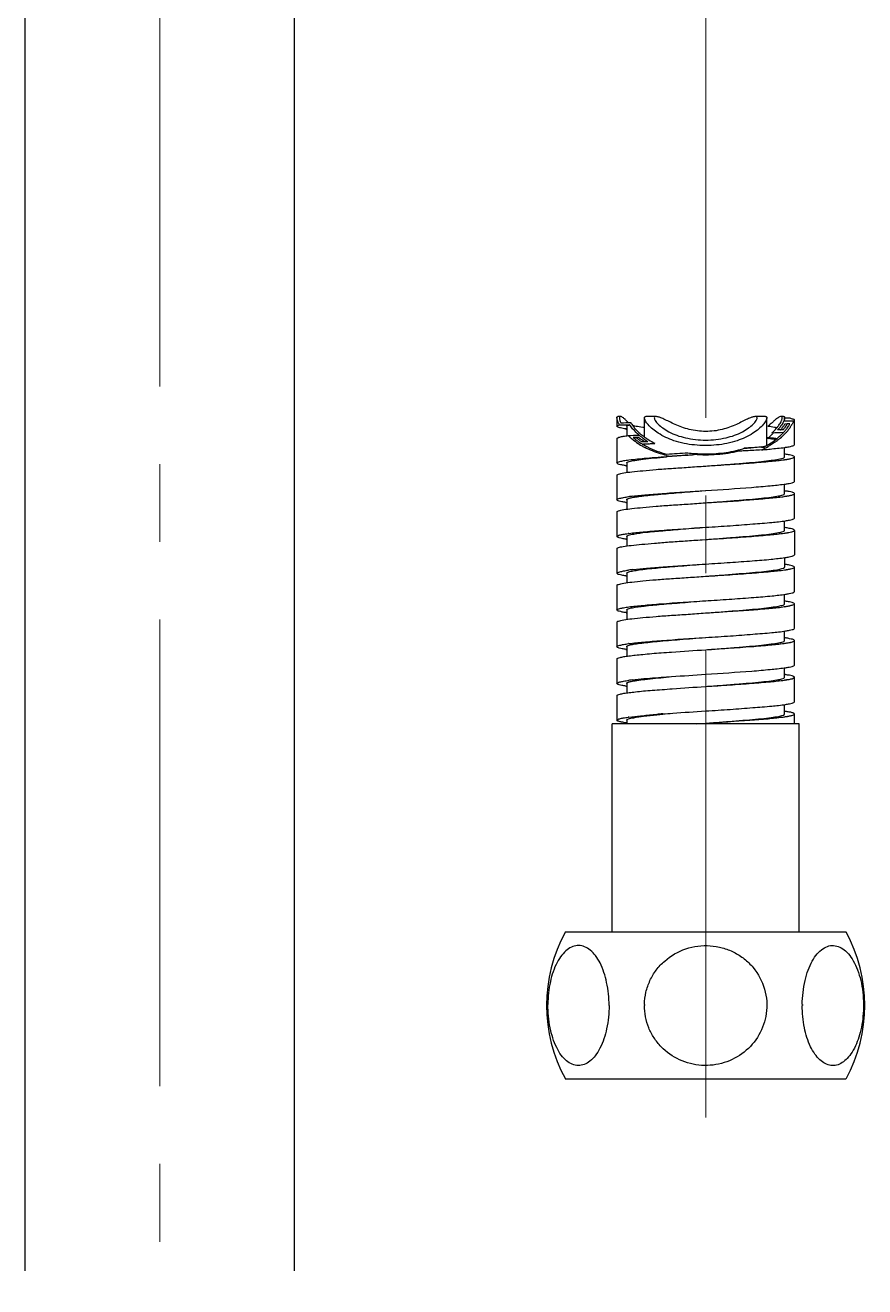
# Model space of a CAD drawing. Extents: x 0 to 3160, y 0 to 2315.
# Drawn here: x 1121.3 to 1189.9, y 687 to 790 of the extents above; entities that cross this region are included whole.
import ezdxf

# ---------------------------------------------------------------- set-up
doc = ezdxf.new("R2010")
doc.units = 0
doc.header["$LTSCALE"] = 4
doc.header["$MEASUREMENT"] = 0
doc.linetypes.add('CENTER2', pattern=[28.575, 19.05, -3.175, 3.175, -3.175])
doc.layers.add('Cneter', color=1, linetype='CENTER2', lineweight=13)
doc.layers.add('DEF_LAYER_ASSEM_MEMBER', color=7, linetype='CONTINUOUS')

msp = doc.modelspace()

# ---------------------------------------------------------------- linework, layer by layer
at = {"layer": 'Cneter', "lineweight": 5, "ltscale": 0.5}
for p, q in [((1132.3, 531.96), (1132.3, 1352.14)), ((1176.9, 700.85), (1176.9, 828.71))]:
    msp.add_line(p, q, dxfattribs=at)
at = {"layer": 'DEF_LAYER_ASSEM_MEMBER', "color": 7, "linetype": 'Continuous'}
for p, q in [((1121.3, 688.33), (1121.3, 819.42)), ((1143.3, 688.33), (1143.3, 819.8)), ((1169.65, 757.98), (1169.65, 757.3)), ((1169.94, 758.1), (1169.73, 758.1)), ((1170.45, 757.3), (1170.45, 756.54)), ((1171.9, 756.43), (1171.9, 757.98)), ((1172.85, 758.1), (1172.02, 758.1)), ((1181.78, 758.1), (1180.95, 758.1)), ((1181.9, 755.76), (1181.9, 757.98)), ((1183.25, 758.1), (1183.05, 758.1)), ((1183.28, 757.73), (1183.35, 757.8)), ((1183.28, 757.73), (1183.68, 757.74)), ((1183.35, 757.8), (1183.35, 757.98)), ((1183.38, 757.96), (1183.35, 757.96)), ((1183.57, 757.49), (1183.36, 757.48)), ((1183.41, 757.95), (1183.38, 757.96)), ((1183.79, 757.95), (1183.41, 757.95)), ((1183.78, 757.49), (1183.57, 757.49)), ((1183.68, 757.74), (1184.09, 757.74)), ((1184.09, 757.74), (1184.15, 757.8)), ((1184.15, 755.8), (1184.15, 757.8)), ((1169.65, 756.3), (1169.65, 754.3)), ((1171.21, 756.38), (1170.98, 756.37)), ((1171.44, 756.39), (1171.21, 756.38)), ((1182.04, 756.36), (1181.9, 756.36)), ((1171.9, 755.75), (1171.9, 755.8)), ((1172.24, 755.88), (1172.19, 755.87)), ((1180.23, 755.3), (1180.06, 755.29)), ((1181.45, 755.59), (1181.64, 755.6)), ((1183.35, 754.8), (1183.35, 755.57)), ((1170.45, 754.3), (1170.45, 753.52)), ((1184.15, 752.8), (1184.15, 754.8)), ((1169.65, 753.3), (1169.65, 751.3)), ((1176.88, 754.05), (1176.9, 754.05)), ((1183.35, 751.8), (1183.35, 752.57)), ((1170.45, 751.3), (1170.45, 750.52)), ((1176.88, 752.05), (1176.9, 752.05)), ((1176.88, 751.05), (1176.9, 751.05)), ((1176.9, 752.05), (1176.92, 752.05)), ((1184.15, 749.8), (1184.15, 751.8)), ((1169.65, 750.3), (1169.65, 748.3)), ((1176.88, 749.05), (1176.9, 749.05)), ((1176.9, 749.05), (1176.92, 749.05)), ((1183.35, 748.8), (1183.35, 749.58)), ((1183.38, 749.02), (1183.36, 749.02)), ((1183.4, 749.02), (1183.38, 749.02)), ((1170.45, 748.3), (1170.45, 747.52)), ((1176.61, 748.03), (1176.9, 748.05)), ((1183.38, 748.58), (1183.39, 748.58)), ((1184.15, 748.8), (1184.15, 746.8)), ((1169.65, 747.3), (1169.65, 745.3)), ((1176.61, 746.03), (1176.9, 746.05)), ((1176.9, 746.05), (1176.92, 746.05)), ((1183.35, 746.57), (1183.35, 745.8)), ((1183.38, 746.58), (1183.39, 746.58)), ((1170.45, 745.3), (1170.45, 744.52)), ((1176.88, 745.05), (1176.9, 745.05)), ((1184.15, 743.8), (1184.15, 745.8)), ((1169.65, 744.3), (1169.65, 742.3)), ((1176.88, 743.05), (1176.9, 743.05)), ((1176.9, 743.05), (1177.11, 743.06)), ((1183.35, 742.8), (1183.35, 743.58)), ((1184.15, 740.8), (1184.15, 742.8)), ((1170.45, 742.3), (1170.45, 741.52)), ((1176.88, 742.05), (1176.9, 742.05)), ((1169.65, 741.3), (1169.65, 739.3)), ((1176.88, 740.05), (1176.9, 740.05)), ((1176.9, 740.05), (1176.92, 740.05)), ((1183.35, 739.8), (1183.35, 740.58)), ((1184.15, 737.8), (1184.15, 739.8)), ((1170.45, 739.3), (1170.45, 738.52)), ((1183.31, 739.57), (1183.32, 739.57)), ((1169.65, 738.3), (1169.65, 736.3)), ((1176.9, 737.05), (1176.92, 737.05)), ((1183.35, 736.8), (1183.35, 737.57)), ((1184.15, 734.8), (1184.15, 736.8)), ((1170.45, 736.3), (1170.45, 735.52)), ((1176.88, 736.05), (1176.9, 736.05)), ((1169.65, 735.3), (1169.65, 733.3)), ((1183.35, 733.8), (1183.35, 734.58)), ((1172.76, 733.76), (1172.91, 733.77)), ((1176.88, 734.05), (1176.9, 734.05)), ((1176.9, 734.05), (1176.92, 734.05)), ((1184.15, 733), (1184.15, 733.8)), ((1184.55, 733), (1169.25, 733)), ((1169.25, 716), (1169.25, 733)), ((1170.45, 733.3), (1170.45, 733)), ((1176.14, 733), (1176.9, 733.05)), ((1184.55, 716), (1184.55, 733)), ((1165.43, 716), (1188.36, 716)), ((1165.43, 704), (1188.36, 704))]:
    msp.add_line(p, q, dxfattribs=at)
for centre, radius, start, end in [((1172.21, 758.78), 2.72, 207.8973, 210.2591), ((1166.2, 1025.25), 267.86, 270.784, 270.9592), ((1166.37, 1095.09), 337.52, 270.6116, 270.7492), ((1172.62, 758.62), 2.11, 209.1211, 211.1249), ((1188.99, 750.37), 9.83, 131.8388, 132.7339), ((1186.23, 753.45), 5.7, 130.6689, 131.8321), ((1185.2, 754.64), 4.12, 129.3042, 130.6497), ((1180.02, 759.42), 3.51, 320.3463, 321.5203), ((1180.14, 759.32), 3.35, 321.5229, 322.3209), ((1179.62, 759.83), 4.25, 320.2193, 322.1939), ((1180.65, 759.21), 3.39, 324.9241, 325.1658), ((1180.86, 759.16), 3.36, 323.3734, 326.3661), ((1181.35, 758.83), 2.77, 326.3895, 328.7768), ((1181.71, 758.62), 2.35, 328.7723, 331.4349), ((1180.9, 759.2), 3.52, 325.2341, 327.464), ((1181.21, 759), 3.15, 327.4643, 329.5026), ((1181.48, 758.84), 2.84, 329.511, 330.9756), ((1172.03, 768.05), 11.1, 261.4747, 261.6291), ((1166.73, 889.74), 133.25, 271.6463, 272.033), ((1174.19, 760.28), 5.21, 225.8523, 229.1004), ((1174.32, 760.42), 5.4, 229.094, 230.3114), ((1174.4, 760.53), 5.53, 230.3136, 232.1353), ((1174.19, 760.13), 4.94, 229.5185, 231.5251), ((1174.43, 760.44), 5.34, 231.5246, 233.4442), ((1173.64, 738.79), 17.74, 97.1319, 97.8925), ((1174.66, 760.6), 5.45, 230.7159, 233.7493), ((1174.82, 760.68), 5.47, 231.7889, 234.8742), ((1174.82, 760.82), 5.72, 233.7492, 236.715), ((1174.35, 759.97), 4.46, 229.6098, 230.8062), ((1174.62, 760.21), 4.67, 227.6184, 227.9323), ((1174.67, 760.26), 4.74, 227.9339, 228.8497), ((1174.75, 760.35), 4.86, 228.8504, 229.9487), ((1174.92, 760.56), 5.12, 229.9645, 234.5609), ((1174.99, 760.93), 5.76, 234.874, 237.8824), ((1175.02, 760.85), 5.57, 234.6312, 235.1314), ((1175.24, 761.16), 5.95, 235.1473, 237.0751), ((1175.11, 760.82), 5.45, 234.5129, 235.8388), ((1175.15, 760.88), 5.53, 235.8366, 236.1259), ((1175.24, 761.01), 5.68, 236.1338, 238.1964), ((1175.44, 761.35), 6.07, 238.2122, 243.6908), ((1179.17, 734.87), 21.61, 82.5903, 82.7265), ((1179.41, 736.7), 19.76, 82.3465, 82.5919), ((1174.72, 764.24), 10.75, 312.8889, 315.2296), ((1186.22, 666.83), 90, 91.892, 92.4916), ((1173.54, 765.41), 12.42, 315.2134, 315.7967), ((1179.88, 759.54), 3.69, 319.1538, 320.3465), ((1181.73, 752.46), 4.82, 78.1749, 78.6392), ((1178.99, 760.35), 5.06, 318.4568, 320.2245), ((1186.1, 662.38), 94.68, 91.8745, 92.0109), ((1179.6, 760.28), 5.21, 309.319, 314.5459), ((1186.4, 653.24), 103.82, 91.7515, 91.8747), ((1182.51, 760.12), 3.15, 282.2092, 283.8326), ((1178.98, 760.67), 5.78, 317.6883, 319.3863), ((1181.8, 766.1), 9.43, 278.8588, 279.0544), ((1179.79, 760.09), 4.94, 314.56, 316.3459), ((1179.77, 759.99), 4.73, 319.358, 321.9992), ((1179.92, 759.96), 4.76, 316.3443, 318.2299), ((1180.03, 759.86), 4.62, 318.2353, 319.0089), ((1180.37, 759.52), 3.97, 322.0382, 323.4153), ((1180.1, 759.8), 4.53, 319.0088, 319.7847), ((1174.6, 760.79), 5.86, 232.1849, 238.1443), ((1174.61, 760.68), 5.64, 233.4347, 234.3036), ((1174.9, 761.09), 6.14, 234.3358, 237.4406), ((1174.73, 761), 6.12, 238.1317, 239.5203), ((1175.21, 761.57), 6.71, 237.4103, 238.4429), ((1174.89, 761.27), 6.42, 239.5328, 242.4748), ((1167.2, 864.74), 108.79, 272.3609, 272.4919), ((1167.13, 864.88), 109.13, 272.4031, 272.6594), ((1174.65, 734.18), 21.8, 97.1576, 97.5005), ((1167.52, 857.39), 101.44, 272.4919, 272.6344), ((1175.25, 729.39), 26.63, 96.6389, 97.1564), ((1175.59, 761.71), 6.6, 237.074, 238.8852), ((1176.4, 719.57), 36.51, 96.0113, 96.6455), ((1167.79, 850.64), 94.87, 272.6864, 272.9964), ((1177.4, 763.82), 8.73, 284.4832, 284.6237), ((1177.49, 763.51), 8.41, 284.6126, 287.7165), ((1189, 623.76), 131.83, 93.8859, 94.0808), ((1186.99, 657.75), 98, 93.2406, 94.0635), ((1187.66, 643.67), 111.87, 93.1746, 93.8085), ((1176.97, 795.82), 40.43, 276.0489, 276.3627), ((1177.8, 788.4), 32.97, 276.3613, 276.7311), ((1178.77, 761.53), 6.72, 293.6565, 298.8166), ((1174.97, 831.95), 76.85, 274.8447, 275.002), ((1178.44, 782.95), 27.48, 276.734, 277.02), ((1181.7, 767.02), 11.57, 278.1967, 278.4548), ((1176.1, 764.68), 10.06, 256.0733, 257.8745), ((1188.67, 578.17), 177.27, 94.278, 94.8392), ((1167.05, 871.9), 117.06, 273.2662, 274.1106), ((1166.38, 887.69), 133.05, 273.2786, 273.912), ((1176.84, 766.32), 11.28, 262.8536, 265.5701), ((1165.17, 905.36), 150.76, 273.9095, 274.1041), ((1176.88, 766.8), 11.75, 265.5569, 266.8666), ((1181.7, 766.03), 11.57, 278.1484, 278.5175), ((1181.78, 744.17), 10.97, 81.4203, 81.6314), ((1181.99, 764.1), 9.63, 278.5105, 279.123), ((1182.22, 762.64), 8.15, 279.1316, 279.4432), ((1182.34, 761.89), 7.39, 279.444, 279.7103), ((1171.92, 764.31), 10.34, 261.1815, 261.5859), ((1172.08, 765.38), 11.43, 261.5812, 261.7011), ((1181.65, 764.35), 11.91, 277.9986, 278.5006), ((1172, 761.87), 10.91, 261.4125, 261.6116), ((1173.13, 732.45), 19.26, 96.5721, 97.5431), ((1181.13, 767.06), 15.65, 277.2652, 278.0506), ((1181.7, 763.03), 11.57, 278.0778, 278.5866), ((1181.79, 741.18), 10.95, 81.4465, 81.5972), ((1182.03, 760.83), 9.35, 278.5825, 279.2274), ((1182.29, 759.22), 7.72, 279.2342, 279.6829), ((1182.98, 755.45), 3.89, 281.4491, 282.0887), ((1172.04, 759.11), 11.15, 261.5041, 261.6387), ((1172.65, 733.17), 15.51, 97.4678, 97.7498), ((1181.62, 760.56), 12.11, 278.065, 278.3515), ((1181.93, 758.48), 10.01, 278.4218, 278.9904), ((1182.23, 756.59), 8.1, 278.9886, 279.6295), ((1181.79, 735.21), 10.93, 81.4138, 81.6201), ((1172, 755.84), 10.88, 261.4058, 261.6023), ((1173.17, 726.19), 19.53, 96.5006, 97.5461), ((1181.7, 757), 11.55, 278.1508, 278.525), ((1181.99, 755.07), 9.6, 278.518, 279.133), ((1182.22, 753.61), 8.12, 279.1417, 279.4581), ((1182.36, 752.77), 7.27, 279.4578, 279.795), ((1181.79, 732.22), 10.91, 81.4339, 81.5895), ((1172.08, 753.39), 11.44, 261.54, 261.7566), ((1181.06, 758.55), 16.14, 277.1391, 278.059), ((1181.7, 753.97), 11.52, 278.1013, 278.5906), ((1182.03, 751.82), 9.34, 278.5859, 279.2306), ((1182.29, 750.24), 7.74, 279.2379, 279.667), ((1182.94, 746.66), 4.1, 281.3872, 281.7456), ((1181.72, 728.72), 11.42, 81.5784, 81.6982), ((1181.88, 729.82), 10.31, 81.166, 81.5834), ((1172.03, 750.07), 11.11, 261.4942, 261.6304), ((1172.73, 723.51), 16.18, 97.4469, 97.5777), ((1181.67, 751.23), 11.78, 278.0599, 278.4935), ((1181.97, 749.18), 9.7, 278.4881, 279.1041), ((1182.26, 747.38), 7.88, 279.106, 279.687), ((1181.67, 749.23), 11.78, 278.0599, 278.4935), ((1181.78, 726.16), 10.98, 81.4237, 81.6364), ((1182.22, 744.65), 8.15, 279.1308, 279.4423), ((1182.34, 743.9), 7.39, 279.4432, 279.706), ((1172, 746.85), 10.89, 261.4097, 261.602), ((1173.08, 717.86), 18.85, 96.6887, 97.539), ((1181.7, 748.03), 11.57, 278.1477, 278.5168), ((1181.99, 746.1), 9.63, 278.5098, 279.1222), ((1172.67, 717.98), 15.7, 97.462, 97.6997), ((1183.23, 602.89), 131.29, 94.2965, 94.5086), ((1180.35, 654.71), 79.36, 95.0248, 95.375), ((1181.25, 748.16), 14.74, 277.4147, 278.0393), ((1181.68, 745.12), 11.66, 278.0438, 278.5769), ((1181.78, 723.12), 11.01, 81.4646, 81.6093), ((1182.02, 742.86), 9.38, 278.5737, 279.2171), ((1182.29, 741.22), 7.72, 279.2232, 279.6967), ((1183.03, 737.21), 3.64, 281.5137, 282.5284), ((1172.04, 744.09), 11.13, 261.4937, 261.6312), ((1176.4, 710), 12.5, 151.3146, 208.6854), ((1177.4, 710), 12.5, 331.3146, 28.6854), ((1176.71, 710), 4.81, 179.0501, 180), ((1194.41, 710), 9.61, 179.525, 180)]:
    msp.add_arc(centre, radius, start, end, dxfattribs=at)
for points, start_tangent, end_tangent in [([(1169.65, 757.98), (1169.67, 758.07), (1169.7, 758.09), (1169.73, 758.1)], (-0.000076, 1), (1, 0.00036)), ([(1169.73, 757.68), (1169.67, 757.85), (1169.65, 757.98)], (-0.386828, 0.922152), (-0.000076, 1)), ([(1169.65, 757.3), (1169.7, 757.36), (1169.86, 757.41)], (-0.000424, 1), (0.964453, 0.264254)), ([(1169.71, 757.24), (1169.68, 757.25), (1169.65, 757.3)], (-0.884278, 0.46696), (-0.000424, 1)), ([(1170.39, 757.08), (1169.95, 757.16), (1169.8, 757.2), (1169.71, 757.24)], (-0.988948, 0.14826), (-0.884278, 0.46696)), ([(1169.81, 757.51), (1169.78, 757.56), (1169.73, 757.68)], (-0.467432, 0.884029), (-0.386828, 0.922152)), ([(1169.87, 758.06), (1169.86, 758.04), (1169.85, 757.98)], (-0.510907, -0.859636), (-0.000054, -1)), ([(1169.85, 757.98), (1169.85, 757.95), (1169.88, 757.83)], (-0.000054, -1), (0.282311, -0.959323)), ([(1169.94, 758.1), (1169.91, 758.09), (1169.87, 758.06)], (-1, -0.000426), (-0.510907, -0.859636)), ([(1169.88, 757.83), (1169.89, 757.77), (1169.97, 757.59)], (0.282311, -0.959323), (0.44535, -0.895357)), ([(1170.18, 757.98), (1170.04, 758.07), (1169.94, 758.1)], (-0.79287, 0.609391), (-1, -0.000426)), ([(1170.31, 757.87), (1170.27, 757.9), (1170.18, 757.98)], (-0.738426, 0.674335), (-0.79287, 0.609391)), ([(1170.44, 757.74), (1170.41, 757.77), (1170.31, 757.87)], (-0.701488, 0.712682), (-0.738426, 0.674335)), ([(1170.58, 757.59), (1170.54, 757.63), (1170.44, 757.74)], (-0.680526, 0.732724), (-0.701488, 0.712682)), ([(1170.45, 757.3), (1170.51, 757.36), (1170.68, 757.43)], (-0.000186, 1), (0.963289, 0.268468)), ([(1171.46, 756.57), (1171.22, 756.79), (1170.68, 757.43)], (-0.764339, 0.644815), (-0.546539, 0.837434)), ([(1170.82, 757.53), (1170.87, 757.46), (1171.05, 757.21)], (0.516557, -0.856253), (0.62959, -0.776927)), ([(1171.9, 757.19), (1171.32, 757.27), (1170.92, 757.36)], (-0.991971, 0.126462), (-0.966941, 0.255)), ([(1171.05, 757.21), (1171.14, 757.1), (1171.47, 756.76)], (0.62959, -0.776927), (0.73867, -0.674068)), ([(1171.9, 757.98), (1171.93, 758.07), (1172.02, 758.1)], (0, 1), (1, 0.000622)), ([(1172.19, 757.44), (1171.97, 757.75), (1171.92, 757.87), (1171.9, 757.98)], (-0.648814, 0.760947), (0, 1)), ([(1181.9, 757.98), (1181.88, 757.87), (1181.82, 757.74), (1181.6, 757.43), (1181.24, 757.08), (1180.76, 756.73), (1179.46, 756.12), (1177.79, 755.77), (1175.98, 755.77), (1174.31, 756.12), (1173.02, 756.74), (1172.19, 757.44)], (0, -1), (-0.648814, 0.760947)), ([(1172.85, 758.1), (1172.74, 758.07), (1172.7, 757.98)], (-1, -0.000605), (0, -1)), ([(1172.7, 757.98), (1172.72, 757.88), (1172.78, 757.76), (1173.02, 757.47), (1173.39, 757.16), (1173.89, 756.85), (1175.24, 756.36), (1176.9, 756.17), (1178.56, 756.36), (1179.91, 756.85), (1180.41, 757.16), (1180.78, 757.47), (1181.02, 757.76), (1181.08, 757.88), (1181.1, 757.98)], (0, -1), (0, 1)), ([(1172.88, 758.09), (1172.85, 758.1)], (-0.995698, 0.092657), (-1, -0.000605)), ([(1180.92, 758.09), (1180.66, 758.03), (1180.32, 757.89), (1179.89, 757.68), (1179.41, 757.45), (1178.85, 757.23), (1178.25, 757.04), (1176.9, 756.88), (1175.56, 757.04), (1174.95, 757.23), (1174.4, 757.45), (1173.91, 757.68), (1173.49, 757.88), (1173.14, 758.03), (1172.88, 758.09)], (-0.996236, -0.086685), (-0.995698, 0.092657)), ([(1180.95, 758.1), (1180.92, 758.09)], (-1, 0.000582), (-0.996236, -0.086685)), ([(1181.1, 757.98), (1181.06, 758.07), (1180.95, 758.1)], (0, 1), (-1, 0.000582)), ([(1181.78, 758.1), (1181.87, 758.07), (1181.9, 757.98)], (1, -0.000622), (0, -1)), ([(1182.31, 757.59), (1182.24, 757.52), (1181.99, 757.29)], (-0.735107, -0.677951), (-0.73213, -0.681165)), ([(1182.68, 757.18), (1182.53, 757.21), (1181.99, 757.29)], (-0.98039, 0.197069), (-0.991429, 0.130649)), ([(1182.87, 758.04), (1182.81, 758), (1182.59, 757.83)], (-0.876, -0.482311), (-0.774064, -0.633108)), ([(1182.8, 757.27), (1182.88, 757.38), (1183.07, 757.7)], (0.611203, 0.791474), (0.428485, 0.903549)), ([(1183.05, 758.1), (1183.01, 758.09), (1182.87, 758.04)], (-0.999997, -0.002605), (-0.876, -0.482311)), ([(1183.1, 757.4), (1183.07, 757.36), (1182.98, 757.23)], (-0.559427, -0.82888), (-0.612574, -0.790413)), ([(1183.21, 757.26), (1183.16, 757.19), (1183.01, 757)], (-0.58897, -0.808155), (-0.655892, -0.754855)), ([(1183.14, 758.03), (1183.11, 758.08), (1183.05, 758.1)], (-0.306384, 0.951908), (-0.999997, -0.002605)), ([(1183.07, 757.7), (1183.08, 757.72), (1183.11, 757.8)], (0.428485, 0.903549), (0.343965, 0.938983)), ([(1183.21, 757.58), (1183.19, 757.54), (1183.1, 757.4)], (-0.482299, -0.876007), (-0.559427, -0.82888)), ([(1183.11, 757.8), (1183.13, 757.85), (1183.15, 757.98)], (0.343965, 0.938983), (-0.000571, 1)), ([(1183.15, 757.98), (1183.14, 758.03)], (-0.000571, 1), (-0.306384, 0.951908)), ([(1183.28, 757.73), (1183.27, 757.69), (1183.21, 757.58)], (-0.384503, -0.923124), (-0.482299, -0.876007)), ([(1183.36, 757.48), (1183.33, 757.43), (1183.21, 757.26)], (-0.51234, -0.858783), (-0.58897, -0.808155)), ([(1183.23, 757.01), (1183.28, 757.07), (1183.42, 757.26)], (0.641072, 0.767481), (0.574658, 0.818394)), ([(1183.25, 758.1), (1183.27, 758.1)], (1, -0.000802), (0.990861, -0.134886)), ([(1183.27, 758.1), (1183.33, 758.06), (1183.35, 757.98)], (0.990861, -0.134886), (0.000012, -1)), ([(1183.32, 757.82), (1183.28, 757.73)], (-0.316446, -0.94861), (-0.39373, -0.919226)), ([(1183.34, 757.92), (1183.34, 757.9), (1183.32, 757.82)], (-0.164686, -0.986346), (-0.316446, -0.94861)), ([(1183.35, 757.98), (1183.34, 757.92)], (0.000012, -1), (-0.164686, -0.986346)), ([(1183.43, 757.27), (1183.47, 757.33), (1183.57, 757.49)], (0.5712, 0.820811), (0.49893, 0.866642)), ([(1184.15, 757.8), (1184.13, 757.84), (1184.06, 757.87), (1183.79, 757.95)], (0.000611, 1), (-0.977998, 0.208614)), ([(1184.09, 757.74), (1184.07, 757.68), (1183.97, 757.47)], (-0.348854, -0.937177), (-0.48501, -0.874509)), ([(1169.65, 756.3), (1169.71, 756.36), (1169.88, 756.42), (1170.17, 756.48), (1170.56, 756.54)], (-0.001384, 0.999999), (0.990933, 0.134359)), ([(1171.8, 756.31), (1171.73, 756.36), (1171.53, 756.51)], (-0.815432, 0.578853), (-0.774954, 0.632017)), ([(1181.64, 755.6), (1181.98, 755.78), (1182.83, 756.38)], (0.893459, 0.449145), (0.760597, 0.649225)), ([(1182.91, 756.25), (1182.7, 756.09), (1182.01, 755.64)], (-0.773062, -0.63433), (-0.875964, -0.482377)), ([(1182.72, 756.28), (1182.56, 756.3), (1182.04, 756.36)], (-0.99286, 0.119289), (-0.995138, 0.09849)), ([(1182.61, 756.2), (1182.49, 756.22), (1182.04, 756.29)], (-0.982741, 0.184988), (-0.991086, 0.133221)), ([(1182.31, 756.75), (1182.41, 756.84), (1182.67, 757.12)], (0.741709, 0.670722), (0.653967, 0.756523)), ([(1182.83, 756.38), (1182.94, 756.48), (1183.25, 756.78)], (0.760597, 0.649225), (0.679903, 0.733302)), ([(1183.01, 757), (1183.05, 757.01), (1183.17, 757.04)], (0.983908, 0.178675), (0.977193, 0.212353)), ([(1183.8, 757.19), (1183.74, 757.12), (1183.56, 756.88)], (-0.569945, -0.821683), (-0.645643, -0.763639)), ([(1171.7, 755.85), (1172.14, 755.61), (1173.72, 755.02)], (0.853878, -0.520472), (0.968106, -0.25054)), ([(1173.68, 754.92), (1173.2, 755.05), (1171.92, 755.57)], (-0.97057, 0.240817), (-0.886682, 0.462381)), ([(1179.62, 755.26), (1177.84, 754.98), (1175.96, 754.98)], (-0.970645, -0.240517), (-0.997257, 0.074015)), ([(1176.24, 755.06), (1177.96, 755.09), (1179.59, 755.37)], (0.998503, -0.054698), (0.968221, 0.250097)), ([(1180.05, 755.5), (1180.36, 755.53), (1181.23, 755.61)], (0.996112, 0.088095), (0.994423, 0.105466)), ([(1181.68, 755.39), (1182.17, 755.44), (1183.35, 755.57)], (0.996189, 0.08722), (0.989779, 0.142608)), ([(1183.4, 755.58), (1183.72, 755.63), (1183.96, 755.69), (1184.1, 755.74), (1184.15, 755.8)], (0.989127, 0.147065), (-0.00089, 1)), ([(1169.65, 754.3), (1169.71, 754.36), (1169.89, 754.42), (1170.2, 754.49), (1170.62, 754.55)], (-0.000884, 1), (0.991402, 0.130849)), ([(1170.33, 754.09), (1170.04, 754.14), (1169.82, 754.19), (1169.69, 754.25), (1169.65, 754.3)], (-0.988165, 0.153393), (-0.000884, 1)), ([(1170.45, 754.3), (1170.5, 754.36), (1170.65, 754.42)], (0.000141, 1), (0.958901, 0.28374)), ([(1170.62, 754.55), (1172.06, 754.7), (1173.98, 754.85)], (0.991402, 0.130849), (0.997424, 0.071736)), ([(1170.65, 754.42), (1171.1, 754.51), (1171.78, 754.61), (1172.66, 754.71), (1173.71, 754.8)], (0.958901, 0.28374), (0.996397, 0.084813)), ([(1176.9, 754.05), (1178.16, 754.14), (1179.37, 754.24), (1180.48, 754.33), (1181.46, 754.42), (1182.26, 754.52), (1182.86, 754.61), (1183.22, 754.7), (1183.32, 754.75), (1183.35, 754.8)], (0.997271, 0.073823), (-0.000856, 1)), ([(1176.9, 754.05), (1178.86, 754.18), (1180.67, 754.31), (1182.2, 754.44), (1183.34, 754.57)], (0.997838, 0.065716), (0.989893, 0.141814)), ([(1184.15, 754.8), (1184.1, 754.85), (1183.96, 754.91), (1183.74, 754.96), (1183.42, 755.01)], (0.00141, 0.999999), (-0.988806, 0.149209)), ([(1183.59, 754.61), (1183.87, 754.66), (1184.05, 754.72)], (0.985667, 0.1687), (0.928422, 0.371527)), ([(1184.05, 754.72), (1184.12, 754.76), (1184.15, 754.8)], (0.928422, 0.371527), (0.00141, 0.999999)), ([(1169.65, 753.3), (1169.68, 753.34), (1169.79, 753.39), (1169.96, 753.44), (1170.2, 753.49), (1170.87, 753.58), (1171.77, 753.67), (1172.86, 753.77), (1174.11, 753.86), (1175.47, 753.95), (1176.88, 754.05)], (0.000546, 1), (0.997838, 0.065716)), ([(1176.92, 752.05), (1180.65, 752.31), (1182.17, 752.44), (1183.3, 752.57)], (0.997838, 0.065715), (0.990252, 0.139289)), ([(1183.41, 752.58), (1183.73, 752.63), (1183.96, 752.69), (1184.1, 752.74), (1184.15, 752.8)], (0.988993, 0.14796), (-0.001305, 0.999999)), ([(1169.65, 751.3), (1169.71, 751.36), (1169.89, 751.42), (1170.19, 751.48), (1170.6, 751.55)], (0.001018, 0.999999), (0.991303, 0.131597)), ([(1170.37, 751.08), (1170.06, 751.14), (1169.83, 751.19), (1169.69, 751.24), (1169.65, 751.3)], (-0.988786, 0.149342), (0.001018, 0.999999)), ([(1169.65, 750.3), (1169.68, 750.34), (1169.79, 750.39), (1169.96, 750.44), (1170.2, 750.49), (1170.87, 750.58), (1171.77, 750.67), (1172.86, 750.77), (1174.11, 750.86), (1175.47, 750.95), (1176.88, 751.05)], (-0.001218, 0.999999), (0.997838, 0.065715)), ([(1170.45, 751.3), (1170.47, 751.34), (1170.54, 751.38), (1170.8, 751.46)], (-0.000782, 1), (0.975119, 0.22168)), ([(1170.8, 751.46), (1171.18, 751.53), (1171.68, 751.6), (1173.03, 751.74), (1174.71, 751.88), (1176.58, 752.02)], (0.975119, 0.22168), (0.997265, 0.073914)), ([(1170.93, 751.59), (1172.08, 751.7), (1173.52, 751.82), (1176.88, 752.05)], (0.993328, 0.115326), (0.997838, 0.065715)), ([(1176.9, 751.05), (1178.16, 751.14), (1179.37, 751.24), (1180.48, 751.33), (1181.46, 751.42), (1182.26, 751.52), (1182.86, 751.61), (1183.22, 751.7), (1183.32, 751.75), (1183.35, 751.8)], (0.997271, 0.073825), (0.000249, 1)), ([(1176.9, 751.05), (1180.47, 751.29), (1181.95, 751.42), (1183.11, 751.54)], (0.997838, 0.065714), (0.991948, 0.126649)), ([(1184.15, 751.8), (1184.1, 751.85), (1183.96, 751.91), (1183.73, 751.96), (1183.42, 752.01)], (-0.001004, 0.999999), (-0.988876, 0.148745)), ([(1183.59, 751.61), (1183.63, 751.62), (1183.76, 751.64)], (0.985737, 0.168293), (0.98007, 0.19865)), ([(1183.8, 751.65), (1184.06, 751.72), (1184.13, 751.76), (1184.15, 751.8)], (0.977792, 0.209579), (-0.001004, 0.999999)), ([(1170.63, 748.55), (1171.78, 748.67), (1173.27, 748.8), (1176.88, 749.05)], (0.991512, 0.130019), (0.997838, 0.065715)), ([(1171.03, 748.5), (1172.02, 748.64), (1173.4, 748.77), (1175.06, 748.91), (1176.88, 749.05)], (0.984454, 0.175644), (0.997271, 0.073825)), ([(1176.92, 749.05), (1178.91, 749.18), (1180.75, 749.32), (1182.3, 749.45), (1183.42, 749.58)], (0.997838, 0.065715), (0.988818, 0.14913)), ([(1184.15, 748.8), (1184.1, 748.85), (1183.96, 748.91), (1183.72, 748.96), (1183.4, 749.02)], (0, 1), (-0.989148, 0.146922)), ([(1183.42, 749.58), (1183.74, 749.64), (1183.96, 749.69), (1184.1, 749.74), (1184.15, 749.8)], (0.988818, 0.14913), (0.000514, 1)), ([(1169.65, 748.3), (1169.71, 748.36), (1169.88, 748.42), (1170.16, 748.48), (1170.55, 748.54)], (-0.00146, 0.999999), (0.99086, 0.134897)), ([(1170.39, 748.08), (1170.07, 748.13), (1169.84, 748.19), (1169.7, 748.24), (1169.65, 748.3)], (-0.989025, 0.147749), (-0.00146, 0.999999)), ([(1169.65, 747.3), (1169.68, 747.34), (1169.78, 747.39), (1169.95, 747.44), (1170.17, 747.48), (1170.81, 747.57), (1171.67, 747.66), (1172.72, 747.75), (1173.92, 747.85), (1175.23, 747.94), (1176.61, 748.03)], (0.001069, 0.999999), (0.997835, 0.065769)), ([(1170.45, 748.3), (1170.49, 748.35), (1170.6, 748.4), (1170.78, 748.45), (1171.03, 748.5)], (0.001478, 0.999999), (0.984454, 0.175644)), ([(1176.9, 748.05), (1178.16, 748.14), (1179.37, 748.24), (1180.48, 748.33), (1181.46, 748.42), (1182.26, 748.52), (1182.86, 748.61), (1183.22, 748.7), (1183.32, 748.75), (1183.35, 748.8)], (0.997271, 0.073823), (0, 1)), ([(1176.9, 748.05), (1178.85, 748.18), (1180.65, 748.31), (1182.18, 748.44), (1183.32, 748.57)], (0.997838, 0.065715), (0.990103, 0.140344)), ([(1183.58, 748.61), (1183.69, 748.63), (1183.94, 748.68)], (0.985876, 0.167475), (0.963801, 0.266623)), ([(1183.94, 748.68), (1184.1, 748.74), (1184.15, 748.8)], (0.963801, 0.266623), (0, 1)), ([(1170.71, 745.43), (1171.08, 745.51), (1171.6, 745.59), (1173.02, 745.74), (1174.85, 745.89), (1176.88, 746.05)], (0.96717, 0.25413), (0.997271, 0.073824)), ([(1170.96, 745.59), (1172.06, 745.7), (1173.42, 745.81), (1176.61, 746.03)], (0.993455, 0.114225), (0.997835, 0.065769)), ([(1176.92, 746.05), (1178.89, 746.18), (1180.71, 746.31), (1182.25, 746.44), (1183.38, 746.58)], (0.997838, 0.065716), (0.989389, 0.145293)), ([(1183.39, 746.58), (1183.72, 746.63), (1183.96, 746.69), (1184.1, 746.74), (1184.15, 746.8)], (0.989191, 0.146629), (0, 1)), ([(1184.15, 745.8), (1184.1, 745.85), (1183.96, 745.91), (1183.74, 745.96), (1183.42, 746.01)], (0.001315, 0.999999), (-0.988789, 0.14932)), ([(1169.65, 745.3), (1169.71, 745.36), (1169.89, 745.42), (1170.19, 745.48), (1170.6, 745.55)], (0.001069, 0.999999), (0.991289, 0.131705)), ([(1170.37, 745.08), (1170.06, 745.14), (1169.83, 745.19), (1169.69, 745.24), (1169.65, 745.3)], (-0.988768, 0.149456), (0.001069, 0.999999)), ([(1169.65, 744.3), (1169.68, 744.34), (1169.79, 744.39), (1169.96, 744.44), (1170.2, 744.49), (1170.87, 744.58), (1171.77, 744.67), (1172.86, 744.77), (1174.11, 744.86), (1175.47, 744.95), (1176.88, 745.05)], (0.000666, 1), (0.997838, 0.065716)), ([(1170.45, 745.3), (1170.51, 745.37), (1170.71, 745.43)], (-0.001477, 0.999999), (0.96717, 0.25413)), ([(1176.9, 745.05), (1178.16, 745.14), (1179.37, 745.24), (1180.48, 745.33), (1181.46, 745.42), (1182.26, 745.52), (1182.86, 745.61), (1183.22, 745.7), (1183.32, 745.75), (1183.35, 745.8)], (0.997271, 0.073825), (0.00074, 1)), ([(1176.9, 745.05), (1178.86, 745.18), (1180.67, 745.31), (1182.2, 745.44), (1183.34, 745.57)], (0.997838, 0.065716), (0.989887, 0.141857)), ([(1183.6, 745.61), (1183.87, 745.67), (1184.05, 745.72)], (0.985414, 0.170177), (0.92507, 0.379796)), ([(1184.05, 745.72), (1184.13, 745.76), (1184.15, 745.8)], (0.92507, 0.379796), (0.001315, 0.999999)), ([(1170.61, 742.55), (1171.76, 742.67), (1173.25, 742.8), (1176.88, 743.05)], (0.991334, 0.131366), (0.997838, 0.065716)), ([(1170.91, 742.48), (1171.87, 742.62), (1173.27, 742.76), (1174.99, 742.9), (1176.88, 743.05)], (0.980735, 0.195341), (0.997271, 0.073825)), ([(1176.9, 742.05), (1178.16, 742.14), (1179.37, 742.24), (1180.48, 742.33), (1181.46, 742.42), (1182.26, 742.52), (1182.86, 742.61), (1183.22, 742.7), (1183.32, 742.75), (1183.35, 742.8)], (0.997271, 0.073823), (-0.001477, 0.999999)), ([(1177.11, 743.06), (1179.05, 743.19), (1180.83, 743.32), (1182.32, 743.45), (1183.41, 743.58)], (0.997837, 0.065743), (0.988939, 0.148319)), ([(1183.41, 743.58), (1183.73, 743.64), (1183.96, 743.69), (1184.1, 743.74), (1184.15, 743.8)], (0.988939, 0.148319), (0.001315, 0.999999)), ([(1184.15, 742.8), (1184.1, 742.85), (1183.96, 742.91), (1183.74, 742.96), (1183.42, 743.01)], (-0.000752, 1), (-0.988843, 0.148964)), ([(1183.96, 742.69), (1184.1, 742.74), (1184.15, 742.8)], (0.959352, 0.282212), (-0.000752, 1)), ([(1169.65, 742.3), (1169.71, 742.36), (1169.89, 742.42), (1170.19, 742.48), (1170.61, 742.55)], (0.000666, 1), (0.991334, 0.131366)), ([(1170.4, 742.08), (1170.07, 742.13), (1169.84, 742.19), (1169.7, 742.24), (1169.65, 742.3)], (-0.989115, 0.147145), (0.000666, 1)), ([(1169.65, 741.3), (1169.68, 741.34), (1169.79, 741.39), (1169.96, 741.44), (1170.2, 741.49), (1170.87, 741.58), (1171.77, 741.67), (1172.86, 741.77), (1174.11, 741.86), (1175.47, 741.95), (1176.88, 742.05)], (-0.001466, 0.999999), (0.997838, 0.065715)), ([(1170.45, 742.3), (1170.48, 742.34), (1170.57, 742.39), (1170.91, 742.48)], (0.00074, 1), (0.980735, 0.195341)), ([(1176.9, 742.05), (1180.43, 742.29), (1181.91, 742.41), (1183.07, 742.53)], (0.997838, 0.065715), (0.992215, 0.124538)), ([(1183.59, 742.61), (1183.63, 742.62), (1183.75, 742.64)], (0.985785, 0.168011), (0.980305, 0.197487)), ([(1183.78, 742.64), (1183.83, 742.66), (1183.96, 742.69)], (0.979051, 0.203616), (0.959352, 0.282212)), ([(1183.42, 740.58), (1183.74, 740.64), (1183.97, 740.69), (1184.1, 740.74), (1184.15, 740.8)], (0.988761, 0.149506), (-0.000752, 1)), ([(1170.64, 739.55), (1171.79, 739.67), (1173.28, 739.8), (1176.88, 740.05)], (0.991564, 0.129618), (0.997838, 0.065715)), ([(1170.65, 739.42), (1171, 739.5), (1171.51, 739.58), (1172.16, 739.65), (1172.94, 739.73), (1174.8, 739.89), (1176.88, 740.05)], (0.959086, 0.283114), (0.997271, 0.073824)), ([(1176.9, 739.05), (1178.16, 739.14), (1179.37, 739.24), (1180.48, 739.33), (1181.46, 739.42), (1182.26, 739.52), (1182.86, 739.61), (1183.22, 739.7), (1183.32, 739.75), (1183.35, 739.8)], (0.997271, 0.073823), (0.001478, 0.999999)), ([(1176.92, 740.05), (1178.92, 740.18), (1180.76, 740.32), (1182.3, 740.45), (1183.42, 740.58)], (0.997838, 0.065715), (0.988761, 0.149506)), ([(1184.15, 739.8), (1184.11, 739.85), (1183.98, 739.9), (1183.76, 739.95), (1183.47, 740.01)], (-0.001123, 0.999999), (-0.988123, 0.153667)), ([(1183.92, 739.68), (1184.09, 739.74), (1184.15, 739.8)], (0.967127, 0.254292), (-0.001123, 0.999999)), ([(1169.65, 739.3), (1169.71, 739.36), (1169.89, 739.42), (1170.19, 739.48), (1170.6, 739.55)], (-0.001466, 0.999999), (0.991265, 0.131883)), ([(1170.39, 739.08), (1170.07, 739.13), (1169.84, 739.19), (1169.7, 739.24), (1169.65, 739.3)], (-0.988999, 0.14792), (-0.001466, 0.999999)), ([(1169.65, 738.3), (1169.71, 738.36), (1169.9, 738.42), (1170.2, 738.49), (1170.62, 738.55), (1171.15, 738.61), (1171.77, 738.67), (1172.49, 738.74), (1173.27, 738.8)], (0.000559, 1), (0.997121, 0.075826)), ([(1170.45, 739.3), (1170.5, 739.36), (1170.65, 739.42)], (0, 1), (0.959086, 0.283114)), ([(1173.27, 738.8), (1174.12, 738.86), (1176.9, 739.05)], (0.997121, 0.075826), (0.997838, 0.065715)), ([(1176.9, 739.05), (1180.64, 739.31), (1182.17, 739.44), (1183.31, 739.57)], (0.997838, 0.065715), (0.990221, 0.139508)), ([(1183.59, 739.61), (1183.64, 739.62), (1183.78, 739.64)], (0.985714, 0.168428), (0.97893, 0.204194)), ([(1183.78, 739.64), (1183.82, 739.65), (1183.92, 739.68)], (0.97893, 0.204194), (0.967127, 0.254292)), ([(1183.41, 737.58), (1183.73, 737.63), (1183.96, 737.69), (1184.1, 737.74), (1184.15, 737.8)], (0.989017, 0.147801), (-0.001123, 0.999999)), ([(1170.8, 736.46), (1171.27, 736.54), (1171.92, 736.63), (1173.67, 736.8)], (0.975334, 0.220736), (0.996367, 0.085167)), ([(1170.88, 736.58), (1171.38, 736.64), (1173.27, 736.8)], (0.993115, 0.117146), (0.997121, 0.075826)), ([(1173.27, 736.8), (1174.12, 736.86), (1176.9, 737.05)], (0.997121, 0.075826), (0.997838, 0.065715)), ([(1176.9, 736.05), (1178.16, 736.14), (1179.37, 736.24), (1180.48, 736.33), (1181.46, 736.42), (1182.26, 736.52), (1182.86, 736.61), (1183.22, 736.7), (1183.32, 736.75), (1183.35, 736.8)], (0.997271, 0.073824), (-0.00074, 1)), ([(1176.92, 737.05), (1180.66, 737.31), (1182.18, 737.44), (1183.32, 737.57)], (0.997838, 0.065715), (0.990107, 0.140313)), ([(1184.15, 736.8), (1184.1, 736.85), (1183.96, 736.91), (1183.74, 736.96), (1183.42, 737.01)], (0.001383, 0.999999), (-0.988814, 0.149151)), ([(1183.59, 736.61), (1183.87, 736.66), (1184.05, 736.72)], (0.98568, 0.168627), (0.928914, 0.370296)), ([(1184.05, 736.72), (1184.12, 736.76), (1184.15, 736.8)], (0.928914, 0.370296), (0.001383, 0.999999)), ([(1169.65, 736.3), (1169.71, 736.36), (1169.89, 736.42), (1170.19, 736.48), (1170.61, 736.55)], (0.000799, 1), (0.991323, 0.131447)), ([(1170.37, 736.08), (1170.06, 736.14), (1169.83, 736.19), (1169.69, 736.24), (1169.65, 736.3)], (-0.988779, 0.149388), (0.000799, 1)), ([(1169.65, 735.3), (1169.71, 735.36), (1169.9, 735.42), (1170.21, 735.49), (1170.64, 735.55), (1171.17, 735.61), (1171.81, 735.68), (1172.54, 735.74), (1173.34, 735.8)], (0.000252, 1), (0.997153, 0.075404)), ([(1170.45, 736.3), (1170.47, 736.34), (1170.54, 736.38), (1170.8, 736.46)], (-0.000739, 1), (0.975334, 0.220736)), ([(1173.34, 735.8), (1174.17, 735.86), (1176.88, 736.05)], (0.997153, 0.075404), (0.997838, 0.065716)), ([(1176.9, 736.05), (1178.86, 736.18), (1180.67, 736.31), (1182.2, 736.44), (1183.34, 736.57)], (0.997838, 0.065716), (0.989895, 0.141802)), ([(1176.92, 734.05), (1178.91, 734.18), (1180.75, 734.32), (1182.3, 734.45), (1183.42, 734.58)], (0.997838, 0.065715), (0.988823, 0.149092)), ([(1183.42, 734.58), (1183.74, 734.64), (1183.96, 734.69), (1184.1, 734.74), (1184.15, 734.8)], (0.988823, 0.149092), (0.000581, 1)), ([(1169.65, 733.3), (1169.71, 733.36), (1169.88, 733.42), (1170.17, 733.48), (1170.57, 733.54)], (-0.001897, 0.999998), (0.990979, 0.134016)), ([(1170.63, 733.55), (1171.57, 733.65), (1172.76, 733.76)], (0.991526, 0.129906), (0.996799, 0.079946)), ([(1171.03, 733.5), (1171.83, 733.62), (1172.91, 733.73)], (0.984491, 0.175436), (0.995595, 0.093761)), ([(1173.39, 733.81), (1174.21, 733.87), (1176.88, 734.05)], (0.997181, 0.07504), (0.997838, 0.065715)), ([(1176.9, 733.05), (1178.16, 733.14), (1179.37, 733.24), (1180.48, 733.33), (1181.46, 733.42), (1182.26, 733.52), (1182.86, 733.61), (1183.22, 733.7), (1183.32, 733.75), (1183.35, 733.8)], (0.997271, 0.073823), (0, 1)), ([(1176.9, 733.05), (1180.51, 733.3), (1182, 733.42), (1183.16, 733.55)], (0.997838, 0.065715), (0.991607, 0.129286)), ([(1184.15, 733.8), (1184.1, 733.85), (1183.96, 733.91), (1183.73, 733.96), (1183.41, 734.01)], (-0.001254, 0.999999), (-0.988923, 0.148432)), ([(1183.59, 733.61), (1183.64, 733.62), (1183.76, 733.64)], (0.985695, 0.16854), (0.9798, 0.199979)), ([(1183.82, 733.65), (1184.07, 733.73), (1184.13, 733.76), (1184.15, 733.8)], (0.976105, 0.2173), (-0.001254, 0.999999)), ([(1169.78, 733.21), (1169.68, 733.25), (1169.65, 733.3)], (-0.945726, 0.324964), (-0.001897, 0.999998)), ([(1170.39, 733.08), (1170.03, 733.14), (1169.78, 733.21)], (-0.988998, 0.147928), (-0.945726, 0.324964)), ([(1170.45, 733.3), (1170.49, 733.35), (1170.6, 733.4), (1170.78, 733.45), (1171.03, 733.5)], (0.001477, 0.999999), (0.984491, 0.175436)), ([(1169.01, 710), (1168.81, 711.88), (1168.27, 713.47), (1167.9, 714.07), (1167.47, 714.52), (1167.01, 714.8), (1166.53, 714.9), (1166.05, 714.81), (1165.58, 714.55), (1165.15, 714.11), (1164.77, 713.52), (1164.21, 711.95), (1164.01, 710.08)], (0, 1), (-0.00829, -0.999966)), ([(1171.9, 710.08), (1172.02, 711.08), (1172.35, 712.03), (1172.86, 712.89), (1173.55, 713.63), (1175.28, 714.63), (1177.27, 714.88), (1178.26, 714.71), (1179.2, 714.35), (1180.05, 713.8), (1180.77, 713.1), (1181.71, 711.33), (1181.85, 709.34)], (0.016579, 0.999863), (-0.137454, -0.990508)), ([(1184.79, 710.08), (1185.02, 712.03), (1185.27, 712.89), (1185.61, 713.63), (1186.02, 714.22), (1186.48, 714.63), (1186.97, 714.86), (1187.48, 714.88), (1187.97, 714.71), (1188.44, 714.35), (1188.86, 713.81), (1189.22, 713.1), (1189.51, 712.27), (1189.7, 711.34), (1189.77, 709.34)], (0.00829, 0.999966), (-0.068795, -0.997631)), ([(1169.01, 710), (1168.81, 708.1), (1168.26, 706.5), (1167.88, 705.9), (1167.44, 705.45), (1166.97, 705.18), (1166.49, 705.1), (1166, 705.2), (1165.53, 705.48), (1165.1, 705.94), (1164.73, 706.56), (1164.19, 708.17), (1164.01, 710.08)], (0, -1), (0.00829, 0.999966)), ([(1181.85, 709.34), (1181.25, 707.59), (1180.04, 706.19), (1178.41, 705.33), (1176.57, 705.11), (1174.77, 705.56), (1173.26, 706.63), (1172.68, 707.36), (1172.25, 708.18), (1171.9, 710)], (-0.137454, -0.990508), (0, 1)), ([(1189.77, 709.34), (1189.47, 707.59), (1188.86, 706.19), (1188.47, 705.68), (1188.05, 705.33), (1187.59, 705.13), (1187.13, 705.11), (1186.67, 705.25), (1186.23, 705.56), (1185.83, 706.03), (1185.47, 706.63), (1184.97, 708.18), (1184.79, 710)], (-0.068795, -0.997631), (0, 1))]:
    msp.add_spline(points, degree=3, dxfattribs=dict(at, start_tangent=start_tangent, end_tangent=end_tangent))

doc.saveas('drawing.dxf')
